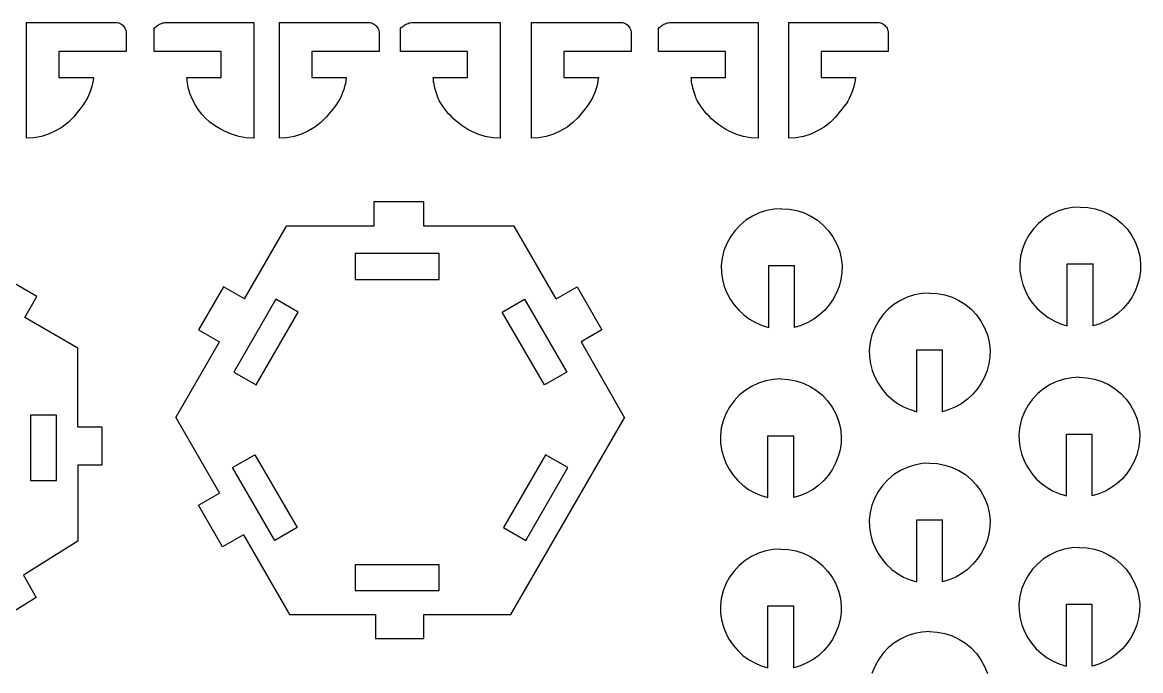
# Model space of a CAD drawing. Extents: x -3998 to 3998, y -3549 to 3549.
# Drawn here: x -1654 to -1004, y -1769 to -1392 of the extents above; entities that cross this region are included whole.
import ezdxf

# ---------------------------------------------------------------- set-up
doc = ezdxf.new("R2010")
doc.units = 0
doc.header["$MEASUREMENT"] = 0
doc.layers.get('0').update_dxf_attribs({"linetype": 'CONTINUOUS'})

msp = doc.modelspace()

# ---------------------------------------------------------------- linework, layer by layer
for p, q in [((-1651.9, -1392.31), (-1651.9, -1459.71)), ((-1651.9, -1392.31), (-1599.8, -1392.31)), ((-1599.8, -1392.31), (-1599.07, -1392.39)), ((-1599.07, -1392.39), (-1598.37, -1392.56)), ((-1598.37, -1392.56), (-1597.68, -1392.81)), ((-1597.68, -1392.81), (-1597.03, -1393.14)), ((-1597.03, -1393.14), (-1596.42, -1393.54)), ((-1596.42, -1393.54), (-1595.86, -1394)), ((-1595.86, -1394), (-1595.36, -1394.53)), ((-1595.36, -1394.53), (-1594.92, -1395.11)), ((-1594.92, -1395.11), (-1594.55, -1395.74)), ((-1594.55, -1395.74), (-1594.25, -1396.41)), ((-1594.25, -1396.41), (-1594.03, -1397.1)), ((-1594.03, -1397.1), (-1593.9, -1397.82)), ((-1577.65, -1395.82), (-1577.18, -1395.34)), ((-1577.65, -1409.32), (-1577.65, -1395.82)), ((-1577.18, -1395.34), (-1576.69, -1394.89)), ((-1576.69, -1394.89), (-1576.17, -1394.47)), ((-1576.17, -1394.47), (-1575.62, -1394.08)), ((-1575.62, -1394.08), (-1575.06, -1393.73)), ((-1575.06, -1393.73), (-1574.47, -1393.41)), ((-1574.47, -1393.41), (-1573.86, -1393.13)), ((-1573.86, -1393.13), (-1573.24, -1392.89)), ((-1573.24, -1392.89), (-1572.6, -1392.68)), ((-1572.6, -1392.68), (-1571.96, -1392.52)), ((-1571.96, -1392.52), (-1571.3, -1392.39)), ((-1571.3, -1392.39), (-1570.64, -1392.31)), ((-1570.64, -1392.31), (-1519.65, -1392.31)), ((-1519.65, -1392.31), (-1519.65, -1459.71)), ((-1504.9, -1392.31), (-1504.9, -1459.71)), ((-1504.9, -1392.31), (-1452.8, -1392.31)), ((-1452.8, -1392.31), (-1452.07, -1392.39)), ((-1452.07, -1392.39), (-1451.37, -1392.56)), ((-1451.37, -1392.56), (-1450.68, -1392.81)), ((-1450.68, -1392.81), (-1450.03, -1393.14)), ((-1450.03, -1393.14), (-1449.42, -1393.54)), ((-1449.42, -1393.54), (-1448.86, -1394)), ((-1448.86, -1394), (-1448.36, -1394.53)), ((-1448.36, -1394.53), (-1447.92, -1395.11)), ((-1447.92, -1395.11), (-1447.55, -1395.74)), ((-1447.55, -1395.74), (-1447.25, -1396.41)), ((-1447.25, -1396.41), (-1447.03, -1397.1)), ((-1447.03, -1397.1), (-1446.9, -1397.82)), ((-1434.4, -1395.82), (-1433.93, -1395.34)), ((-1434.4, -1409.32), (-1434.4, -1395.82)), ((-1433.93, -1395.34), (-1433.44, -1394.89)), ((-1433.44, -1394.89), (-1432.92, -1394.47)), ((-1432.92, -1394.47), (-1432.37, -1394.08)), ((-1432.37, -1394.08), (-1431.81, -1393.73)), ((-1431.81, -1393.73), (-1431.22, -1393.41)), ((-1431.22, -1393.41), (-1430.61, -1393.13)), ((-1430.61, -1393.13), (-1429.99, -1392.89)), ((-1429.99, -1392.89), (-1429.35, -1392.68)), ((-1429.35, -1392.68), (-1428.71, -1392.52)), ((-1428.71, -1392.52), (-1428.05, -1392.39)), ((-1428.05, -1392.39), (-1427.39, -1392.31)), ((-1427.39, -1392.31), (-1376.4, -1392.31)), ((-1376.4, -1392.31), (-1376.4, -1459.71)), ((-1358.4, -1392.31), (-1358.4, -1459.71)), ((-1358.4, -1392.31), (-1306.3, -1392.31)), ((-1306.3, -1392.31), (-1305.57, -1392.39)), ((-1305.57, -1392.39), (-1304.87, -1392.56)), ((-1304.87, -1392.56), (-1304.18, -1392.81)), ((-1304.18, -1392.81), (-1303.53, -1393.14)), ((-1303.53, -1393.14), (-1302.92, -1393.54)), ((-1302.92, -1393.54), (-1302.36, -1394)), ((-1302.36, -1394), (-1301.86, -1394.53)), ((-1301.86, -1394.53), (-1301.42, -1395.11)), ((-1301.42, -1395.11), (-1301.05, -1395.74)), ((-1301.05, -1395.74), (-1300.75, -1396.41)), ((-1300.75, -1396.41), (-1300.53, -1397.1)), ((-1300.53, -1397.1), (-1300.4, -1397.82)), ((-1284.46, -1395.82), (-1283.99, -1395.34)), ((-1284.46, -1409.32), (-1284.46, -1395.82)), ((-1283.99, -1395.34), (-1283.5, -1394.89)), ((-1283.5, -1394.89), (-1282.98, -1394.47)), ((-1282.98, -1394.47), (-1282.43, -1394.08)), ((-1282.43, -1394.08), (-1281.86, -1393.73)), ((-1281.86, -1393.73), (-1281.28, -1393.41)), ((-1281.28, -1393.41), (-1280.67, -1393.13)), ((-1280.67, -1393.13), (-1280.05, -1392.89)), ((-1280.05, -1392.89), (-1279.41, -1392.68)), ((-1279.41, -1392.68), (-1278.76, -1392.52)), ((-1278.76, -1392.52), (-1278.11, -1392.39)), ((-1278.11, -1392.39), (-1277.45, -1392.31)), ((-1277.45, -1392.31), (-1226.46, -1392.31)), ((-1226.46, -1392.31), (-1226.46, -1459.71)), ((-1208.96, -1392.31), (-1208.96, -1459.71)), ((-1208.96, -1392.31), (-1156.86, -1392.31)), ((-1156.86, -1392.31), (-1156.13, -1392.39)), ((-1156.13, -1392.39), (-1155.42, -1392.56)), ((-1155.42, -1392.56), (-1154.74, -1392.81)), ((-1154.74, -1392.81), (-1154.09, -1393.14)), ((-1154.09, -1393.14), (-1153.48, -1393.54)), ((-1153.48, -1393.54), (-1152.92, -1394)), ((-1152.92, -1394), (-1152.42, -1394.53)), ((-1152.42, -1394.53), (-1151.98, -1395.11)), ((-1151.98, -1395.11), (-1151.61, -1395.74)), ((-1151.61, -1395.74), (-1151.31, -1396.41)), ((-1151.31, -1396.41), (-1151.09, -1397.1)), ((-1151.09, -1397.1), (-1150.96, -1397.82)), ((-1593.9, -1397.82), (-1593.9, -1409.32)), ((-1446.9, -1397.82), (-1446.9, -1409.32)), ((-1300.4, -1397.82), (-1300.4, -1409.32)), ((-1150.96, -1397.82), (-1150.96, -1409.32)), ((-1593.9, -1409.32), (-1632.9, -1409.32)), ((-1632.9, -1409.32), (-1632.9, -1424.32)), ((-1538.65, -1409.32), (-1577.65, -1409.32)), ((-1538.65, -1424.32), (-1538.65, -1409.32)), ((-1446.9, -1409.32), (-1485.9, -1409.32)), ((-1485.9, -1409.32), (-1485.9, -1424.32)), ((-1395.4, -1409.32), (-1434.4, -1409.32)), ((-1395.4, -1424.32), (-1395.4, -1409.32)), ((-1300.4, -1409.32), (-1339.4, -1409.32)), ((-1339.4, -1409.32), (-1339.4, -1424.32)), ((-1245.46, -1409.32), (-1284.46, -1409.32)), ((-1245.46, -1424.32), (-1245.46, -1409.32)), ((-1150.96, -1409.32), (-1189.96, -1409.32)), ((-1189.96, -1409.32), (-1189.96, -1424.32)), ((-1632.9, -1424.32), (-1612.9, -1424.32)), ((-1613.88, -1429.71), (-1614.4, -1431.46)), ((-1613.45, -1427.93), (-1613.88, -1429.71)), ((-1613.13, -1426.13), (-1613.45, -1427.93)), ((-1612.9, -1424.32), (-1613.13, -1426.13)), ((-1558.26, -1427.64), (-1558.65, -1424.32)), ((-1558.65, -1424.32), (-1538.65, -1424.32)), ((-1557.57, -1430.92), (-1558.26, -1427.64)), ((-1485.9, -1424.32), (-1465.9, -1424.32)), ((-1466.88, -1429.71), (-1467.4, -1431.46)), ((-1466.45, -1427.93), (-1466.88, -1429.71)), ((-1466.13, -1426.13), (-1466.45, -1427.93)), ((-1465.9, -1424.32), (-1466.13, -1426.13)), ((-1415.28, -1425.57), (-1415.4, -1424.32)), ((-1415.4, -1424.32), (-1395.4, -1424.32)), ((-1415.13, -1426.82), (-1415.28, -1425.57)), ((-1414.93, -1428.07), (-1415.13, -1426.82)), ((-1414.7, -1429.31), (-1414.93, -1428.07)), ((-1414.42, -1430.54), (-1414.7, -1429.31)), ((-1339.4, -1424.32), (-1319.4, -1424.32)), ((-1320.38, -1429.71), (-1320.9, -1431.46)), ((-1319.95, -1427.93), (-1320.38, -1429.71)), ((-1319.63, -1426.13), (-1319.95, -1427.93)), ((-1319.4, -1424.32), (-1319.63, -1426.13)), ((-1265.34, -1425.57), (-1265.46, -1424.32)), ((-1265.46, -1424.32), (-1245.46, -1424.32)), ((-1265.19, -1426.82), (-1265.34, -1425.57)), ((-1264.99, -1428.07), (-1265.19, -1426.82)), ((-1264.76, -1429.31), (-1264.99, -1428.07)), ((-1264.48, -1430.54), (-1264.76, -1429.31)), ((-1189.96, -1424.32), (-1169.96, -1424.32)), ((-1170.94, -1429.71), (-1171.46, -1431.46)), ((-1170.51, -1427.93), (-1170.94, -1429.71)), ((-1170.19, -1426.13), (-1170.51, -1427.93)), ((-1169.96, -1424.32), (-1170.19, -1426.13)), ((-1615.72, -1434.87), (-1616.52, -1436.52)), ((-1615.02, -1433.18), (-1615.72, -1434.87)), ((-1614.4, -1431.46), (-1615.02, -1433.18)), ((-1556.59, -1434.12), (-1557.57, -1430.92)), ((-1555.33, -1437.22), (-1556.59, -1434.12)), ((-1468.72, -1434.87), (-1469.52, -1436.52)), ((-1468.02, -1433.18), (-1468.72, -1434.87)), ((-1467.4, -1431.46), (-1468.02, -1433.18)), ((-1414.11, -1431.76), (-1414.42, -1430.54)), ((-1413.75, -1432.97), (-1414.11, -1431.76)), ((-1413.36, -1434.17), (-1413.75, -1432.97)), ((-1412.92, -1435.35), (-1413.36, -1434.17)), ((-1412.45, -1436.52), (-1412.92, -1435.35)), ((-1322.22, -1434.87), (-1323.02, -1436.52)), ((-1321.52, -1433.18), (-1322.22, -1434.87)), ((-1320.9, -1431.46), (-1321.52, -1433.18)), ((-1264.16, -1431.76), (-1264.48, -1430.54)), ((-1263.81, -1432.97), (-1264.16, -1431.76)), ((-1263.41, -1434.17), (-1263.81, -1432.97)), ((-1262.98, -1435.35), (-1263.41, -1434.17)), ((-1262.51, -1436.52), (-1262.98, -1435.35)), ((-1172.78, -1434.87), (-1173.58, -1436.52)), ((-1172.07, -1433.18), (-1172.78, -1434.87)), ((-1171.46, -1431.46), (-1172.07, -1433.18)), ((-1620.56, -1442.6), (-1621.77, -1443.97)), ((-1619.43, -1441.16), (-1620.56, -1442.6)), ((-1618.38, -1439.67), (-1619.43, -1441.16)), ((-1617.41, -1438.12), (-1618.38, -1439.67)), ((-1616.52, -1436.52), (-1617.41, -1438.12)), ((-1553.79, -1440.19), (-1555.33, -1437.22)), ((-1551.99, -1443.02), (-1553.79, -1440.19)), ((-1473.56, -1442.6), (-1474.77, -1443.97)), ((-1472.43, -1441.16), (-1473.56, -1442.6)), ((-1471.38, -1439.67), (-1472.43, -1441.16)), ((-1470.41, -1438.12), (-1471.38, -1439.67)), ((-1469.52, -1436.52), (-1470.41, -1438.12)), ((-1411.94, -1437.68), (-1412.45, -1436.52)), ((-1411.4, -1438.82), (-1411.94, -1437.68)), ((-1410.26, -1440.55), (-1411.4, -1438.82)), ((-1409.05, -1442.24), (-1410.26, -1440.55)), ((-1407.77, -1443.87), (-1409.05, -1442.24)), ((-1327.06, -1442.6), (-1328.27, -1443.97)), ((-1325.93, -1441.16), (-1327.06, -1442.6)), ((-1324.88, -1439.67), (-1325.93, -1441.16)), ((-1323.91, -1438.12), (-1324.88, -1439.67)), ((-1323.02, -1436.52), (-1323.91, -1438.12)), ((-1262, -1437.68), (-1262.51, -1436.52)), ((-1261.46, -1438.82), (-1262, -1437.68)), ((-1260.32, -1440.55), (-1261.46, -1438.82)), ((-1259.11, -1442.24), (-1260.32, -1440.55)), ((-1257.83, -1443.87), (-1259.11, -1442.24)), ((-1177.62, -1442.6), (-1178.83, -1443.97)), ((-1176.49, -1441.16), (-1177.62, -1442.6)), ((-1175.44, -1439.67), (-1176.49, -1441.16)), ((-1174.46, -1438.12), (-1175.44, -1439.67)), ((-1173.58, -1436.52), (-1174.46, -1438.12)), ((-1624.52, -1447.43), (-1627.65, -1450.53)), ((-1621.77, -1443.97), (-1624.52, -1447.43)), ((-1549.94, -1445.67), (-1551.99, -1443.02)), ((-1547.67, -1448.12), (-1549.94, -1445.67)), ((-1545.18, -1450.36), (-1547.67, -1448.12)), ((-1477.52, -1447.43), (-1480.65, -1450.53)), ((-1474.77, -1443.97), (-1477.52, -1447.43)), ((-1406.42, -1445.44), (-1407.77, -1443.87)), ((-1404.99, -1446.96), (-1406.42, -1445.44)), ((-1403.51, -1448.4), (-1404.99, -1446.96)), ((-1401.96, -1449.79), (-1403.51, -1448.4)), ((-1331.02, -1447.43), (-1334.15, -1450.53)), ((-1328.27, -1443.97), (-1331.02, -1447.43)), ((-1256.47, -1445.44), (-1257.83, -1443.87)), ((-1255.05, -1446.96), (-1256.47, -1445.44)), ((-1253.57, -1448.4), (-1255.05, -1446.96)), ((-1252.02, -1449.79), (-1253.57, -1448.4)), ((-1181.57, -1447.43), (-1184.71, -1450.53)), ((-1178.83, -1443.97), (-1181.57, -1447.43)), ((-1634.92, -1455.51), (-1638.94, -1457.31)), ((-1631.13, -1453.24), (-1634.92, -1455.51)), ((-1627.65, -1450.53), (-1631.13, -1453.24)), ((-1542.5, -1452.37), (-1545.18, -1450.36)), ((-1539.65, -1454.12), (-1542.5, -1452.37)), ((-1536.65, -1455.62), (-1539.65, -1454.12)), ((-1532.62, -1457.4), (-1536.65, -1455.62)), ((-1487.92, -1455.51), (-1491.94, -1457.31)), ((-1484.13, -1453.24), (-1487.92, -1455.51)), ((-1480.65, -1450.53), (-1484.13, -1453.24)), ((-1400.36, -1451.1), (-1401.96, -1449.79)), ((-1398.69, -1452.34), (-1400.36, -1451.1)), ((-1396.98, -1453.51), (-1398.69, -1452.34)), ((-1395.21, -1454.6), (-1396.98, -1453.51)), ((-1393.4, -1455.62), (-1395.21, -1454.6)), ((-1389.37, -1457.4), (-1393.4, -1455.62)), ((-1341.42, -1455.51), (-1345.44, -1457.31)), ((-1337.63, -1453.24), (-1341.42, -1455.51)), ((-1334.15, -1450.53), (-1337.63, -1453.24)), ((-1250.41, -1451.1), (-1252.02, -1449.79)), ((-1248.75, -1452.34), (-1250.41, -1451.1)), ((-1247.04, -1453.51), (-1248.75, -1452.34)), ((-1245.27, -1454.6), (-1247.04, -1453.51)), ((-1243.46, -1455.62), (-1245.27, -1454.6)), ((-1239.42, -1457.4), (-1243.46, -1455.62)), ((-1191.97, -1455.51), (-1196, -1457.31)), ((-1188.19, -1453.24), (-1191.97, -1455.51)), ((-1184.71, -1450.53), (-1188.19, -1453.24)), ((-1647.49, -1459.43), (-1651.9, -1459.71)), ((-1643.15, -1458.63), (-1647.49, -1459.43)), ((-1638.94, -1457.31), (-1643.15, -1458.63)), ((-1528.4, -1458.68), (-1532.62, -1457.4)), ((-1524.05, -1459.46), (-1528.4, -1458.68)), ((-1519.65, -1459.71), (-1524.05, -1459.46)), ((-1500.49, -1459.43), (-1504.9, -1459.71)), ((-1496.15, -1458.63), (-1500.49, -1459.43)), ((-1491.94, -1457.31), (-1496.15, -1458.63)), ((-1385.15, -1458.68), (-1389.37, -1457.4)), ((-1380.8, -1459.46), (-1385.15, -1458.68)), ((-1376.4, -1459.71), (-1380.8, -1459.46)), ((-1353.99, -1459.43), (-1358.4, -1459.71)), ((-1349.65, -1458.63), (-1353.99, -1459.43)), ((-1345.44, -1457.31), (-1349.65, -1458.63)), ((-1235.2, -1458.68), (-1239.42, -1457.4)), ((-1230.86, -1459.46), (-1235.2, -1458.68)), ((-1226.46, -1459.71), (-1230.86, -1459.46)), ((-1204.55, -1459.43), (-1208.96, -1459.71)), ((-1200.21, -1458.63), (-1204.55, -1459.43)), ((-1196, -1457.31), (-1200.21, -1458.63)), ((-1420.85, -1496.82), (-1449.85, -1496.82)), ((-1449.85, -1496.82), (-1449.85, -1510.82)), ((-1420.85, -1510.82), (-1420.85, -1496.82)), ((-1217.27, -1501.02), (-1221.63, -1501.83)), ((-1212.85, -1500.77), (-1217.27, -1501.02)), ((-1212.85, -1500.77), (-1208.42, -1501.02)), ((-1208.42, -1501.02), (-1204.07, -1501.83)), ((-1048.13, -1500.83), (-1052.35, -1502.19)), ((-1043.77, -1500.02), (-1048.13, -1500.83)), ((-1039.35, -1499.77), (-1043.77, -1500.02)), ((-1039.35, -1499.77), (-1034.92, -1500.02)), ((-1034.92, -1500.02), (-1030.57, -1500.83)), ((-1030.57, -1500.83), (-1026.35, -1502.19)), ((-1233.61, -1507.44), (-1237.03, -1510.26)), ((-1229.87, -1505.06), (-1233.61, -1507.44)), ((-1225.85, -1503.19), (-1229.87, -1505.06)), ((-1221.63, -1501.83), (-1225.85, -1503.19)), ((-1204.07, -1501.83), (-1199.85, -1503.19)), ((-1199.85, -1503.19), (-1195.83, -1505.06)), ((-1195.83, -1505.06), (-1192.09, -1507.44)), ((-1192.09, -1507.44), (-1188.67, -1510.26)), ((-1060.11, -1506.44), (-1063.53, -1509.26)), ((-1056.37, -1504.06), (-1060.11, -1506.44)), ((-1052.35, -1502.19), (-1056.37, -1504.06)), ((-1026.35, -1502.19), (-1022.33, -1504.06)), ((-1022.33, -1504.06), (-1018.59, -1506.44)), ((-1018.59, -1506.44), (-1015.17, -1509.26)), ((-1525.16, -1553.14), (-1500.72, -1510.82)), ((-1449.85, -1510.82), (-1500.72, -1510.82)), ((-1368.38, -1510.82), (-1420.85, -1510.82)), ((-1343.94, -1553.14), (-1368.38, -1510.82)), ((-1240.06, -1513.5), (-1242.65, -1517.09)), ((-1237.03, -1510.26), (-1240.06, -1513.5)), ((-1188.67, -1510.26), (-1185.64, -1513.5)), ((-1185.64, -1513.5), (-1183.05, -1517.09)), ((-1066.56, -1512.5), (-1069.15, -1516.09)), ((-1063.53, -1509.26), (-1066.56, -1512.5)), ((-1015.17, -1509.26), (-1012.14, -1512.5)), ((-1012.14, -1512.5), (-1009.55, -1516.09)), ((-1242.65, -1517.09), (-1244.77, -1520.98)), ((-1183.05, -1517.09), (-1180.93, -1520.98)), ((-1071.27, -1519.98), (-1072.88, -1524.11)), ((-1069.15, -1516.09), (-1071.27, -1519.98)), ((-1009.55, -1516.09), (-1007.43, -1519.98)), ((-1007.43, -1519.98), (-1005.81, -1524.11)), ((-1411.85, -1526.82), (-1460.85, -1526.82)), ((-1460.85, -1526.82), (-1460.85, -1541.82)), ((-1411.85, -1541.82), (-1411.85, -1526.82)), ((-1246.38, -1525.11), (-1247.46, -1529.41)), ((-1244.77, -1520.98), (-1246.38, -1525.11)), ((-1180.93, -1520.98), (-1179.31, -1525.11)), ((-1179.31, -1525.11), (-1178.24, -1529.41)), ((-1072.88, -1524.11), (-1073.96, -1528.41)), ((-1005.81, -1524.11), (-1004.74, -1528.41)), ((-1247.46, -1529.41), (-1247.98, -1533.82)), ((-1247.98, -1533.82), (-1247.85, -1537.9)), ((-1220.35, -1533.82), (-1205.35, -1533.82)), ((-1220.35, -1569.82), (-1220.35, -1533.82)), ((-1205.35, -1569.82), (-1205.35, -1533.82)), ((-1178.24, -1529.41), (-1177.72, -1533.82)), ((-1177.72, -1533.82), (-1177.85, -1537.9)), ((-1073.96, -1528.41), (-1074.48, -1532.82)), ((-1074.48, -1532.82), (-1074.35, -1536.9)), ((-1046.85, -1568.82), (-1046.85, -1532.82)), ((-1046.85, -1532.82), (-1031.85, -1532.82)), ((-1031.85, -1568.82), (-1031.85, -1532.82)), ((-1004.74, -1528.41), (-1004.22, -1532.82)), ((-1004.22, -1532.82), (-1004.35, -1536.9)), ((-1247.85, -1537.9), (-1247.25, -1541.94)), ((-1177.85, -1537.9), (-1178.44, -1541.94)), ((-1074.35, -1536.9), (-1073.75, -1540.94)), ((-1004.35, -1536.9), (-1004.94, -1540.94)), ((-1645.77, -1551.84), (-1664.82, -1540.84)), ((-1537.29, -1546.14), (-1551.79, -1571.26)), ((-1525.16, -1553.14), (-1537.29, -1546.14)), ((-1460.85, -1541.82), (-1411.85, -1541.82)), ((-1343.94, -1553.14), (-1331.81, -1546.14)), ((-1331.81, -1546.14), (-1317.31, -1571.26)), ((-1247.25, -1541.94), (-1246.21, -1545.89)), ((-1246.21, -1545.89), (-1244.72, -1549.7)), ((-1179.49, -1545.89), (-1180.98, -1549.7)), ((-1178.44, -1541.94), (-1179.49, -1545.89)), ((-1073.75, -1540.94), (-1072.71, -1544.89)), ((-1072.71, -1544.89), (-1071.22, -1548.7)), ((-1005.99, -1544.89), (-1007.48, -1548.7)), ((-1004.94, -1540.94), (-1005.99, -1544.89)), ((-1652.77, -1563.97), (-1645.77, -1551.84)), ((-1506.8, -1553.35), (-1531.3, -1595.78)), ((-1493.81, -1560.85), (-1506.8, -1553.35)), ((-1375.29, -1560.85), (-1362.3, -1553.35)), ((-1362.3, -1553.35), (-1337.8, -1595.78)), ((-1244.72, -1549.7), (-1242.82, -1553.31)), ((-1242.82, -1553.31), (-1240.52, -1556.69)), ((-1182.88, -1553.31), (-1185.18, -1556.69)), ((-1180.98, -1549.7), (-1182.88, -1553.31)), ((-1139.85, -1552.19), (-1143.87, -1554.06)), ((-1135.63, -1550.83), (-1139.85, -1552.19)), ((-1131.27, -1550.02), (-1135.63, -1550.83)), ((-1126.85, -1549.77), (-1131.27, -1550.02)), ((-1126.85, -1549.77), (-1122.42, -1550.02)), ((-1122.42, -1550.02), (-1118.07, -1550.83)), ((-1118.07, -1550.83), (-1113.85, -1552.19)), ((-1113.85, -1552.19), (-1109.83, -1554.06)), ((-1071.22, -1548.7), (-1069.32, -1552.31)), ((-1069.32, -1552.31), (-1067.02, -1555.69)), ((-1009.38, -1552.31), (-1011.68, -1555.69)), ((-1007.48, -1548.7), (-1009.38, -1552.31)), ((-1240.52, -1556.69), (-1237.85, -1559.79)), ((-1237.85, -1559.79), (-1234.85, -1562.56)), ((-1187.85, -1559.79), (-1190.85, -1562.56)), ((-1185.18, -1556.69), (-1187.85, -1559.79)), ((-1151.03, -1559.26), (-1154.06, -1562.5)), ((-1147.61, -1556.44), (-1151.03, -1559.26)), ((-1143.87, -1554.06), (-1147.61, -1556.44)), ((-1109.83, -1554.06), (-1106.09, -1556.44)), ((-1106.09, -1556.44), (-1102.67, -1559.26)), ((-1102.67, -1559.26), (-1099.64, -1562.5)), ((-1067.02, -1555.69), (-1064.35, -1558.79)), ((-1064.35, -1558.79), (-1061.35, -1561.56)), ((-1014.35, -1558.79), (-1017.35, -1561.56)), ((-1011.68, -1555.69), (-1014.35, -1558.79)), ((-1621.85, -1581.82), (-1652.77, -1563.97)), ((-1518.31, -1603.28), (-1493.81, -1560.85)), ((-1350.79, -1603.28), (-1375.29, -1560.85)), ((-1234.85, -1562.56), (-1231.56, -1564.98)), ((-1231.56, -1564.98), (-1228.01, -1567.01)), ((-1194.14, -1564.98), (-1197.69, -1567.01)), ((-1190.85, -1562.56), (-1194.14, -1564.98)), ((-1156.65, -1566.09), (-1158.77, -1569.98)), ((-1154.06, -1562.5), (-1156.65, -1566.09)), ((-1099.64, -1562.5), (-1097.05, -1566.09)), ((-1097.05, -1566.09), (-1094.93, -1569.98)), ((-1061.35, -1561.56), (-1058.06, -1563.98)), ((-1058.06, -1563.98), (-1054.51, -1566.01)), ((-1054.51, -1566.01), (-1050.76, -1567.63)), ((-1024.19, -1566.01), (-1027.94, -1567.63)), ((-1020.64, -1563.98), (-1024.19, -1566.01)), ((-1017.35, -1561.56), (-1020.64, -1563.98)), ((-1551.79, -1571.26), (-1539.66, -1578.26)), ((-1317.31, -1571.26), (-1329.44, -1578.26)), ((-1228.01, -1567.01), (-1224.26, -1568.63)), ((-1224.26, -1568.63), (-1220.35, -1569.82)), ((-1201.44, -1568.63), (-1205.35, -1569.82)), ((-1197.69, -1567.01), (-1201.44, -1568.63)), ((-1158.77, -1569.98), (-1160.38, -1574.11)), ((-1094.93, -1569.98), (-1093.31, -1574.11)), ((-1050.76, -1567.63), (-1046.85, -1568.82)), ((-1027.94, -1567.63), (-1031.85, -1568.82)), ((-1565.03, -1622.2), (-1539.66, -1578.26)), ((-1329.44, -1578.26), (-1304.14, -1622.32)), ((-1161.46, -1578.41), (-1161.98, -1582.82)), ((-1160.38, -1574.11), (-1161.46, -1578.41)), ((-1093.31, -1574.11), (-1092.24, -1578.41)), ((-1092.24, -1578.41), (-1091.72, -1582.82)), ((-1621.85, -1627.82), (-1621.85, -1581.82)), ((-1161.98, -1582.82), (-1161.85, -1586.9)), ((-1134.35, -1582.82), (-1119.35, -1582.82)), ((-1134.35, -1618.82), (-1134.35, -1582.82)), ((-1119.35, -1618.82), (-1119.35, -1582.82)), ((-1091.72, -1582.82), (-1091.85, -1586.9)), ((-1161.85, -1586.9), (-1161.25, -1590.94)), ((-1161.25, -1590.94), (-1160.21, -1594.89)), ((-1092.44, -1590.94), (-1093.49, -1594.89)), ((-1091.85, -1586.9), (-1092.44, -1590.94)), ((-1531.3, -1595.78), (-1518.31, -1603.28)), ((-1337.8, -1595.78), (-1350.79, -1603.28)), ((-1160.21, -1594.89), (-1158.72, -1598.7)), ((-1158.72, -1598.7), (-1156.82, -1602.31)), ((-1094.98, -1598.7), (-1096.88, -1602.31)), ((-1093.49, -1594.89), (-1094.98, -1598.7)), ((-1039.85, -1598.77), (-1044.27, -1599.02)), ((-1039.85, -1598.77), (-1035.42, -1599.02)), ((-1230.37, -1604.06), (-1234.11, -1606.44)), ((-1226.35, -1602.19), (-1230.37, -1604.06)), ((-1222.13, -1600.83), (-1226.35, -1602.19)), ((-1217.77, -1600.02), (-1222.13, -1600.83)), ((-1213.35, -1599.77), (-1217.77, -1600.02)), ((-1213.35, -1599.77), (-1208.92, -1600.02)), ((-1208.92, -1600.02), (-1204.57, -1600.83)), ((-1204.57, -1600.83), (-1200.35, -1602.19)), ((-1200.35, -1602.19), (-1196.33, -1604.06)), ((-1196.33, -1604.06), (-1192.59, -1606.44)), ((-1156.82, -1602.31), (-1154.52, -1605.69)), ((-1096.88, -1602.31), (-1099.18, -1605.69)), ((-1056.87, -1603.06), (-1060.61, -1605.44)), ((-1052.85, -1601.19), (-1056.87, -1603.06)), ((-1048.63, -1599.83), (-1052.85, -1601.19)), ((-1044.27, -1599.02), (-1048.63, -1599.83)), ((-1035.42, -1599.02), (-1031.07, -1599.83)), ((-1031.07, -1599.83), (-1026.85, -1601.19)), ((-1026.85, -1601.19), (-1022.83, -1603.06)), ((-1022.83, -1603.06), (-1019.09, -1605.44)), ((-1237.53, -1609.26), (-1240.56, -1612.5)), ((-1234.11, -1606.44), (-1237.53, -1609.26)), ((-1192.59, -1606.44), (-1189.17, -1609.26)), ((-1189.17, -1609.26), (-1186.14, -1612.5)), ((-1154.52, -1605.69), (-1151.85, -1608.79)), ((-1151.85, -1608.79), (-1148.85, -1611.56)), ((-1148.85, -1611.56), (-1145.56, -1613.98)), ((-1104.85, -1611.56), (-1108.14, -1613.98)), ((-1101.85, -1608.79), (-1104.85, -1611.56)), ((-1099.18, -1605.69), (-1101.85, -1608.79)), ((-1067.06, -1611.5), (-1069.65, -1615.09)), ((-1064.03, -1608.26), (-1067.06, -1611.5)), ((-1060.61, -1605.44), (-1064.03, -1608.26)), ((-1019.09, -1605.44), (-1015.67, -1608.26)), ((-1015.67, -1608.26), (-1012.64, -1611.5)), ((-1012.64, -1611.5), (-1010.05, -1615.09)), ((-1243.15, -1616.09), (-1245.27, -1619.98)), ((-1240.56, -1612.5), (-1243.15, -1616.09)), ((-1186.14, -1612.5), (-1183.55, -1616.09)), ((-1183.55, -1616.09), (-1181.43, -1619.98)), ((-1145.56, -1613.98), (-1142.01, -1616.01)), ((-1142.01, -1616.01), (-1138.26, -1617.63)), ((-1138.26, -1617.63), (-1134.35, -1618.82)), ((-1115.44, -1617.63), (-1119.35, -1618.82)), ((-1111.69, -1616.01), (-1115.44, -1617.63)), ((-1108.14, -1613.98), (-1111.69, -1616.01)), ((-1069.65, -1615.09), (-1071.77, -1618.98)), ((-1010.05, -1615.09), (-1007.93, -1618.98)), ((-1634.37, -1620.82), (-1649.37, -1620.82)), ((-1649.37, -1620.82), (-1649.37, -1658.82)), ((-1634.37, -1658.82), (-1634.37, -1620.82)), ((-1565.03, -1622.2), (-1539.66, -1666.14)), ((-1370.24, -1736.82), (-1304.14, -1622.32)), ((-1246.88, -1624.11), (-1247.96, -1628.41)), ((-1245.27, -1619.98), (-1246.88, -1624.11)), ((-1181.43, -1619.98), (-1179.81, -1624.11)), ((-1179.81, -1624.11), (-1178.74, -1628.41)), ((-1073.38, -1623.11), (-1074.46, -1627.41)), ((-1071.77, -1618.98), (-1073.38, -1623.11)), ((-1007.93, -1618.98), (-1006.31, -1623.11)), ((-1006.31, -1623.11), (-1005.24, -1627.41)), ((-1607.85, -1627.82), (-1621.85, -1627.82)), ((-1607.85, -1649.82), (-1607.85, -1627.82)), ((-1247.96, -1628.41), (-1248.48, -1632.82)), ((-1178.74, -1628.41), (-1178.22, -1632.82)), ((-1074.46, -1627.41), (-1074.98, -1631.82)), ((-1005.24, -1627.41), (-1004.72, -1631.82)), ((-1248.48, -1632.82), (-1248.35, -1636.9)), ((-1248.35, -1636.9), (-1247.75, -1640.94)), ((-1220.85, -1632.82), (-1205.85, -1632.82)), ((-1220.85, -1668.82), (-1220.85, -1632.82)), ((-1205.85, -1668.82), (-1205.85, -1632.82)), ((-1178.35, -1636.9), (-1178.94, -1640.94)), ((-1178.22, -1632.82), (-1178.35, -1636.9)), ((-1074.98, -1631.82), (-1074.85, -1635.9)), ((-1074.85, -1635.9), (-1074.25, -1639.94)), ((-1047.35, -1631.82), (-1032.35, -1631.82)), ((-1047.35, -1667.82), (-1047.35, -1631.82)), ((-1032.35, -1667.82), (-1032.35, -1631.82)), ((-1004.85, -1635.9), (-1005.44, -1639.94)), ((-1004.72, -1631.82), (-1004.85, -1635.9)), ((-1532.04, -1651.35), (-1519.05, -1643.85)), ((-1519.05, -1643.85), (-1494.55, -1686.28)), ((-1350.05, -1643.85), (-1374.55, -1686.28)), ((-1337.06, -1651.35), (-1350.05, -1643.85)), ((-1247.75, -1640.94), (-1246.71, -1644.89)), ((-1178.94, -1640.94), (-1179.99, -1644.89)), ((-1074.25, -1639.94), (-1073.21, -1643.89)), ((-1073.21, -1643.89), (-1071.72, -1647.7)), ((-1006.49, -1643.89), (-1007.98, -1647.7)), ((-1005.44, -1639.94), (-1006.49, -1643.89)), ((-1621.85, -1649.82), (-1621.85, -1694.07)), ((-1621.85, -1649.82), (-1607.85, -1649.82)), ((-1246.71, -1644.89), (-1245.22, -1648.7)), ((-1245.22, -1648.7), (-1243.32, -1652.31)), ((-1181.48, -1648.7), (-1183.38, -1652.31)), ((-1179.99, -1644.89), (-1181.48, -1648.7)), ((-1135.63, -1649.83), (-1139.85, -1651.19)), ((-1131.27, -1649.02), (-1135.63, -1649.83)), ((-1126.85, -1648.77), (-1131.27, -1649.02)), ((-1126.85, -1648.77), (-1122.42, -1649.02)), ((-1122.42, -1649.02), (-1118.07, -1649.83)), ((-1118.07, -1649.83), (-1113.85, -1651.19)), ((-1071.72, -1647.7), (-1069.82, -1651.31)), ((-1007.98, -1647.7), (-1009.88, -1651.31)), ((-1507.54, -1693.78), (-1532.04, -1651.35)), ((-1361.56, -1693.78), (-1337.06, -1651.35)), ((-1243.32, -1652.31), (-1241.02, -1655.69)), ((-1241.02, -1655.69), (-1238.35, -1658.79)), ((-1185.68, -1655.69), (-1188.35, -1658.79)), ((-1183.38, -1652.31), (-1185.68, -1655.69)), ((-1147.61, -1655.44), (-1151.03, -1658.26)), ((-1143.87, -1653.06), (-1147.61, -1655.44)), ((-1139.85, -1651.19), (-1143.87, -1653.06)), ((-1113.85, -1651.19), (-1109.83, -1653.06)), ((-1109.83, -1653.06), (-1106.09, -1655.44)), ((-1106.09, -1655.44), (-1102.67, -1658.26)), ((-1069.82, -1651.31), (-1067.52, -1654.69)), ((-1067.52, -1654.69), (-1064.85, -1657.79)), ((-1012.18, -1654.69), (-1014.85, -1657.79)), ((-1009.88, -1651.31), (-1012.18, -1654.69)), ((-1649.37, -1658.82), (-1634.37, -1658.82)), ((-1238.35, -1658.79), (-1235.35, -1661.56)), ((-1235.35, -1661.56), (-1232.06, -1663.98)), ((-1191.35, -1661.56), (-1194.64, -1663.98)), ((-1188.35, -1658.79), (-1191.35, -1661.56)), ((-1154.06, -1661.5), (-1156.65, -1665.09)), ((-1151.03, -1658.26), (-1154.06, -1661.5)), ((-1102.67, -1658.26), (-1099.64, -1661.5)), ((-1099.64, -1661.5), (-1097.05, -1665.09)), ((-1064.85, -1657.79), (-1061.85, -1660.56)), ((-1061.85, -1660.56), (-1058.56, -1662.98)), ((-1058.56, -1662.98), (-1055.01, -1665.01)), ((-1021.14, -1662.98), (-1024.69, -1665.01)), ((-1017.85, -1660.56), (-1021.14, -1662.98)), ((-1014.85, -1657.79), (-1017.85, -1660.56)), ((-1551.79, -1673.14), (-1539.66, -1666.14)), ((-1232.06, -1663.98), (-1228.51, -1666.01)), ((-1228.51, -1666.01), (-1224.76, -1667.63)), ((-1224.76, -1667.63), (-1220.85, -1668.82)), ((-1201.94, -1667.63), (-1205.85, -1668.82)), ((-1198.19, -1666.01), (-1201.94, -1667.63)), ((-1194.64, -1663.98), (-1198.19, -1666.01)), ((-1158.77, -1668.98), (-1160.38, -1673.11)), ((-1156.65, -1665.09), (-1158.77, -1668.98)), ((-1097.05, -1665.09), (-1094.93, -1668.98)), ((-1094.93, -1668.98), (-1093.31, -1673.11)), ((-1055.01, -1665.01), (-1051.26, -1666.63)), ((-1051.26, -1666.63), (-1047.35, -1667.82)), ((-1028.44, -1666.63), (-1032.35, -1667.82)), ((-1024.69, -1665.01), (-1028.44, -1666.63)), ((-1537.79, -1697.39), (-1551.79, -1673.14)), ((-1160.38, -1673.11), (-1161.46, -1677.41)), ((-1093.31, -1673.11), (-1092.24, -1677.41)), ((-1161.46, -1677.41), (-1161.98, -1681.82)), ((-1161.98, -1681.82), (-1161.85, -1685.9)), ((-1134.35, -1681.82), (-1119.35, -1681.82)), ((-1134.35, -1717.82), (-1134.35, -1681.82)), ((-1119.35, -1717.82), (-1119.35, -1681.82)), ((-1092.24, -1677.41), (-1091.72, -1681.82)), ((-1091.72, -1681.82), (-1091.85, -1685.9)), ((-1494.55, -1686.28), (-1507.54, -1693.78)), ((-1374.55, -1686.28), (-1361.56, -1693.78)), ((-1161.85, -1685.9), (-1161.25, -1689.94)), ((-1091.85, -1685.9), (-1092.44, -1689.94)), ((-1621.85, -1694.07), (-1653.59, -1713.9)), ((-1525.66, -1690.39), (-1537.79, -1697.39)), ((-1525.66, -1690.39), (-1498.86, -1736.82)), ((-1161.25, -1689.94), (-1160.21, -1693.89)), ((-1160.21, -1693.89), (-1158.72, -1697.7)), ((-1093.49, -1693.89), (-1094.98, -1697.7)), ((-1092.44, -1689.94), (-1093.49, -1693.89)), ((-1226.35, -1701.19), (-1230.37, -1703.06)), ((-1222.13, -1699.83), (-1226.35, -1701.19)), ((-1217.77, -1699.02), (-1222.13, -1699.83)), ((-1213.35, -1698.77), (-1217.77, -1699.02)), ((-1213.35, -1698.77), (-1208.92, -1699.02)), ((-1208.92, -1699.02), (-1204.57, -1699.83)), ((-1204.57, -1699.83), (-1200.35, -1701.19)), ((-1200.35, -1701.19), (-1196.33, -1703.06)), ((-1158.72, -1697.7), (-1156.82, -1701.31)), ((-1156.82, -1701.31), (-1154.52, -1704.69)), ((-1096.88, -1701.31), (-1099.18, -1704.69)), ((-1094.98, -1697.7), (-1096.88, -1701.31)), ((-1056.87, -1702.06), (-1060.61, -1704.44)), ((-1052.85, -1700.19), (-1056.87, -1702.06)), ((-1048.63, -1698.83), (-1052.85, -1700.19)), ((-1044.27, -1698.02), (-1048.63, -1698.83)), ((-1039.85, -1697.77), (-1044.27, -1698.02)), ((-1039.85, -1697.77), (-1035.42, -1698.02)), ((-1035.42, -1698.02), (-1031.07, -1698.83)), ((-1031.07, -1698.83), (-1026.85, -1700.19)), ((-1026.85, -1700.19), (-1022.83, -1702.06)), ((-1022.83, -1702.06), (-1019.09, -1704.44)), ((-1411.85, -1707.82), (-1460.85, -1707.82)), ((-1460.85, -1707.82), (-1460.85, -1722.82)), ((-1411.85, -1722.82), (-1411.85, -1707.82)), ((-1237.53, -1708.26), (-1240.56, -1711.5)), ((-1234.11, -1705.44), (-1237.53, -1708.26)), ((-1230.37, -1703.06), (-1234.11, -1705.44)), ((-1196.33, -1703.06), (-1192.59, -1705.44)), ((-1192.59, -1705.44), (-1189.17, -1708.26)), ((-1189.17, -1708.26), (-1186.14, -1711.5)), ((-1154.52, -1704.69), (-1151.85, -1707.79)), ((-1151.85, -1707.79), (-1148.85, -1710.56)), ((-1101.85, -1707.79), (-1104.85, -1710.56)), ((-1099.18, -1704.69), (-1101.85, -1707.79)), ((-1064.03, -1707.26), (-1067.06, -1710.5)), ((-1060.61, -1704.44), (-1064.03, -1707.26)), ((-1019.09, -1704.44), (-1015.67, -1707.26)), ((-1015.67, -1707.26), (-1012.64, -1710.5)), ((-1653.59, -1713.9), (-1646.09, -1726.89)), ((-1243.15, -1715.09), (-1245.27, -1718.98)), ((-1240.56, -1711.5), (-1243.15, -1715.09)), ((-1186.14, -1711.5), (-1183.55, -1715.09)), ((-1183.55, -1715.09), (-1181.43, -1718.98)), ((-1148.85, -1710.56), (-1145.56, -1712.98)), ((-1145.56, -1712.98), (-1142.01, -1715.01)), ((-1142.01, -1715.01), (-1138.26, -1716.63)), ((-1111.69, -1715.01), (-1115.44, -1716.63)), ((-1108.14, -1712.98), (-1111.69, -1715.01)), ((-1104.85, -1710.56), (-1108.14, -1712.98)), ((-1069.65, -1714.09), (-1071.77, -1717.98)), ((-1067.06, -1710.5), (-1069.65, -1714.09)), ((-1012.64, -1710.5), (-1010.05, -1714.09)), ((-1010.05, -1714.09), (-1007.93, -1717.98)), ((-1245.27, -1718.98), (-1246.88, -1723.11)), ((-1181.43, -1718.98), (-1179.81, -1723.11)), ((-1138.26, -1716.63), (-1134.35, -1717.82)), ((-1115.44, -1716.63), (-1119.35, -1717.82)), ((-1073.38, -1722.11), (-1074.46, -1726.41)), ((-1071.77, -1717.98), (-1073.38, -1722.11)), ((-1007.93, -1717.98), (-1006.31, -1722.11)), ((-1006.31, -1722.11), (-1005.24, -1726.41)), ((-1646.09, -1726.89), (-1664.75, -1738.56)), ((-1460.85, -1722.82), (-1411.85, -1722.82)), ((-1247.96, -1727.41), (-1248.48, -1731.82)), ((-1246.88, -1723.11), (-1247.96, -1727.41)), ((-1179.81, -1723.11), (-1178.74, -1727.41)), ((-1178.74, -1727.41), (-1178.22, -1731.82)), ((-1074.46, -1726.41), (-1074.98, -1730.82)), ((-1005.24, -1726.41), (-1004.72, -1730.82)), ((-1248.48, -1731.82), (-1248.35, -1735.9)), ((-1220.85, -1731.82), (-1205.85, -1731.82)), ((-1220.85, -1767.82), (-1220.85, -1731.82)), ((-1205.85, -1767.82), (-1205.85, -1731.82)), ((-1178.22, -1731.82), (-1178.35, -1735.9)), ((-1074.98, -1730.82), (-1074.85, -1734.9)), ((-1074.85, -1734.9), (-1074.25, -1738.94)), ((-1047.35, -1730.82), (-1032.35, -1730.82)), ((-1047.35, -1766.82), (-1047.35, -1730.82)), ((-1032.35, -1766.82), (-1032.35, -1730.82)), ((-1004.85, -1734.9), (-1005.44, -1738.94)), ((-1004.72, -1730.82), (-1004.85, -1734.9)), ((-1498.86, -1736.82), (-1448.85, -1736.82)), ((-1448.85, -1736.82), (-1448.85, -1750.82)), ((-1420.85, -1750.82), (-1420.85, -1736.82)), ((-1420.85, -1736.82), (-1370.24, -1736.82)), ((-1248.35, -1735.9), (-1247.75, -1739.94)), ((-1247.75, -1739.94), (-1246.71, -1743.89)), ((-1178.94, -1739.94), (-1179.99, -1743.89)), ((-1178.35, -1735.9), (-1178.94, -1739.94)), ((-1074.25, -1738.94), (-1073.21, -1742.89)), ((-1005.44, -1738.94), (-1006.49, -1742.89)), ((-1246.71, -1743.89), (-1245.22, -1747.7)), ((-1245.22, -1747.7), (-1243.32, -1751.31)), ((-1181.48, -1747.7), (-1183.38, -1751.31)), ((-1179.99, -1743.89), (-1181.48, -1747.7)), ((-1135.63, -1747.83), (-1139.85, -1749.19)), ((-1131.27, -1747.02), (-1135.63, -1747.83)), ((-1126.85, -1746.77), (-1131.27, -1747.02)), ((-1126.85, -1746.77), (-1122.42, -1747.02)), ((-1122.42, -1747.02), (-1118.07, -1747.83)), ((-1118.07, -1747.83), (-1113.85, -1749.19)), ((-1073.21, -1742.89), (-1071.72, -1746.7)), ((-1071.72, -1746.7), (-1069.82, -1750.31)), ((-1007.98, -1746.7), (-1009.88, -1750.31)), ((-1006.49, -1742.89), (-1007.98, -1746.7)), ((-1448.85, -1750.82), (-1420.85, -1750.82)), ((-1243.32, -1751.31), (-1241.02, -1754.69)), ((-1241.02, -1754.69), (-1238.35, -1757.79)), ((-1185.68, -1754.69), (-1188.35, -1757.79)), ((-1183.38, -1751.31), (-1185.68, -1754.69)), ((-1147.61, -1753.44), (-1151.03, -1756.26)), ((-1143.87, -1751.06), (-1147.61, -1753.44)), ((-1139.85, -1749.19), (-1143.87, -1751.06)), ((-1113.85, -1749.19), (-1109.83, -1751.06)), ((-1109.83, -1751.06), (-1106.09, -1753.44)), ((-1106.09, -1753.44), (-1102.67, -1756.26)), ((-1069.82, -1750.31), (-1067.52, -1753.69)), ((-1067.52, -1753.69), (-1064.85, -1756.79)), ((-1012.18, -1753.69), (-1014.85, -1756.79)), ((-1009.88, -1750.31), (-1012.18, -1753.69)), ((-1238.35, -1757.79), (-1235.35, -1760.56)), ((-1235.35, -1760.56), (-1232.06, -1762.98)), ((-1191.35, -1760.56), (-1194.64, -1762.98)), ((-1188.35, -1757.79), (-1191.35, -1760.56)), ((-1154.06, -1759.5), (-1156.65, -1763.09)), ((-1151.03, -1756.26), (-1154.06, -1759.5)), ((-1102.67, -1756.26), (-1099.64, -1759.5)), ((-1099.64, -1759.5), (-1097.05, -1763.09)), ((-1064.85, -1756.79), (-1061.85, -1759.56)), ((-1061.85, -1759.56), (-1058.56, -1761.98)), ((-1017.85, -1759.56), (-1021.14, -1761.98)), ((-1014.85, -1756.79), (-1017.85, -1759.56)), ((-1232.06, -1762.98), (-1228.51, -1765.01)), ((-1228.51, -1765.01), (-1224.76, -1766.63)), ((-1224.76, -1766.63), (-1220.85, -1767.82)), ((-1201.94, -1766.63), (-1205.85, -1767.82)), ((-1198.19, -1765.01), (-1201.94, -1766.63)), ((-1194.64, -1762.98), (-1198.19, -1765.01)), ((-1158.77, -1766.98), (-1160.38, -1771.11)), ((-1156.65, -1763.09), (-1158.77, -1766.98)), ((-1097.05, -1763.09), (-1094.93, -1766.98)), ((-1094.93, -1766.98), (-1093.31, -1771.11)), ((-1058.56, -1761.98), (-1055.01, -1764.01)), ((-1055.01, -1764.01), (-1051.26, -1765.63)), ((-1051.26, -1765.63), (-1047.35, -1766.82)), ((-1028.44, -1765.63), (-1032.35, -1766.82)), ((-1024.69, -1764.01), (-1028.44, -1765.63)), ((-1021.14, -1761.98), (-1024.69, -1764.01))]:
    msp.add_line(p, q)

doc.saveas('drawing.dxf')
